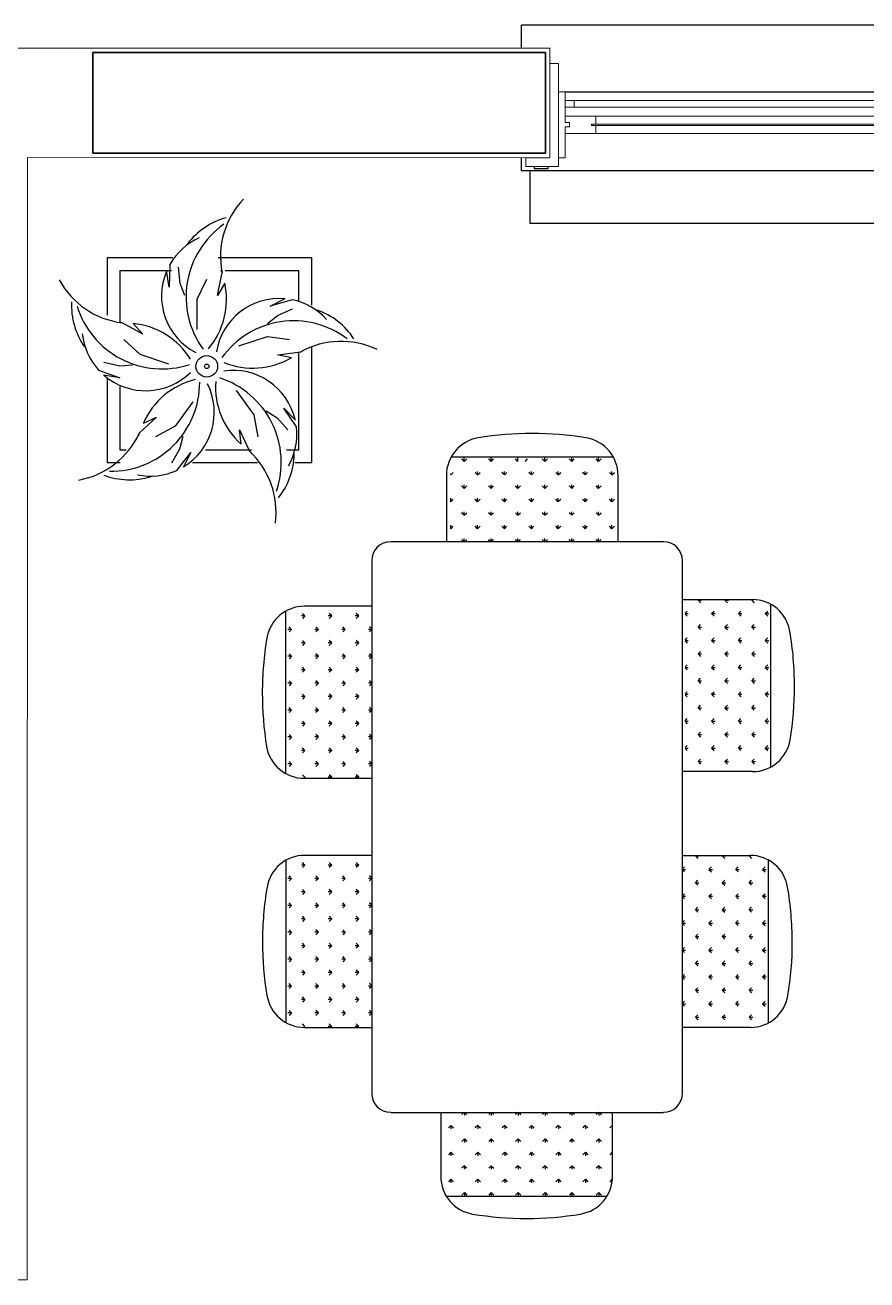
# Model space of a CAD drawing. Header units: millimetres. Extents: x -32319 to 9885, y 990 to 22164.
# Drawn here: x -7694 to -5775, y 18221 to 21081 of the extents above; entities that cross this region are included whole.
import ezdxf

# ---------------------------------------------------------------- set-up
doc = ezdxf.new("R2010")
doc.units = ezdxf.units.MM
doc.layers.add('furniture', color=34, linetype='Continuous')
for name, color, linetype, lineweight in [('plaster', 4, 'Continuous', 13), ('wall', 5, 'Continuous', 35), ('wind', 161, 'Continuous', 5)]:
    doc.layers.add(name, color=color, linetype=linetype, lineweight=lineweight)

msp = doc.modelspace()

# ---------------------------------------------------------------- linework, layer by layer
for p, q in [((-3432.2, 21080.5), (-6562.3, 21080.6)), ((-6562.3, 21028.6), (-6562.3, 21080.6)), ((-6562.4, 20748.4), (-6562.4, 20778.4)), ((-3414.1, 20748.4), (-6562.4, 20748.4))]:
    msp.add_line(p, q)
for points in [[(-6462.4, 20928.4), (-3512.3, 20928.4)], [(-6502.4, 20758.4), (-6502.4, 20753.4), (-6532.4, 20753.4), (-6532.4, 20758.4)]]:
    msp.add_lwpolyline(points)
at = {"layer": 'furniture', "ltscale": 0.3}
for p, q in [((-6542.4, 20628.4), (-6542.4, 20748.4)), ((-3434.1, 20628.4), (-6542.4, 20628.4))]:
    msp.add_line(p, q, dxfattribs=at)
at = {"layer": 'furniture'}
for p, q in [((-7363.9, 20535), (-7365.6, 20483.1)), ((-7365.6, 20483.1), (-7371.6, 20521)), ((-7340.4, 20491.9), (-7344.1, 20529.1)), ((-7301.3, 20455.8), (-7279.7, 20501.5)), ((-7255.2, 20464.2), (-7244.9, 20516.8)), ((-7329.4, 20464.7), (-7340.4, 20491.9)), ((-7238.8, 20492.6), (-7255.2, 20464.2)), ((-7301.5, 20386.8), (-7301.3, 20455.8)), ((-7134.9, 20440.4), (-7100.8, 20457.8)), ((-7085.1, 20454.7), (-7134.9, 20440.4)), ((-7141.3, 20400.3), (-7118.8, 20419.1)), ((-7118.8, 20419.1), (-7084.6, 20434.1)), ((-7425.4, 20376.1), (-7472.3, 20402.2)), ((-7447.3, 20400.5), (-7425.4, 20376.1)), ((-7431.7, 20329.6), (-7468.5, 20364.4)), ((-7206.7, 20349.7), (-7141.1, 20370.8)), ((-7141.1, 20370.8), (-7090.9, 20364.3)), ((-7118.8, 20329.5), (-7065.6, 20336)), ((-7478.1, 20303.6), (-7514.6, 20311.6)), ((-7448.9, 20305.7), (-7478.1, 20303.6)), ((-7366.2, 20308.2), (-7431.7, 20329.6)), ((-7086.8, 20322.7), (-7118.8, 20329.5)), ((-7526.3, 20294.6), (-7477.6, 20277)), ((-7477.6, 20277), (-7515.4, 20282.9)), ((-7212.8, 20248), (-7172.4, 20192.1)), ((-7311.3, 20222.4), (-7352, 20166.7)), ((-7394.3, 20187), (-7433.5, 20150.5)), ((-7424.2, 20173.7), (-7394.3, 20187)), ((-7172.4, 20192.1), (-7163.1, 20142.4)), ((-7144.4, 20201.4), (-7119.5, 20185.9)), ((-7075.3, 20164.8), (-7104.3, 20207.8)), ((-7104.3, 20207.8), (-7077.2, 20180.7)), ((-7352, 20166.7), (-7396.4, 20142.5)), ((-7201.4, 20125.6), (-7204.8, 20158.2)), ((-7204.8, 20158.2), (-7182.1, 20109.6)), ((-7119.5, 20185.9), (-7094.7, 20158)), ((-7334.5, 20143), (-7341.6, 20114.5)), ((-7341.6, 20114.5), (-7360.5, 20082.2)), ((-7347.9, 20065.9), (-7316.1, 20106.8)), ((-7316.1, 20106.8), (-7333.4, 20072.6)), ((-6352.9, 20096.2), (-6722.6, 20096.2)), ((-6692.8, 20086.2), (-6698.6, 20091.9)), ((-6692.8, 20086.2), (-6692.8, 20094.3)), ((-6692.8, 20086.2), (-6687.1, 20091.9)), ((-6631.5, 20086.2), (-6637.3, 20091.9)), ((-6631.5, 20086.2), (-6631.5, 20094.3)), ((-6631.5, 20086.2), (-6625.8, 20091.9)), ((-6570.3, 20086.2), (-6576, 20091.9)), ((-6570.3, 20086.2), (-6570.3, 20094.3)), ((-6554.1, 20086.2), (-6548.3, 20091.9)), ((-6509, 20086.2), (-6514.7, 20091.9)), ((-6509, 20086.2), (-6509, 20094.3)), ((-6509, 20086.2), (-6503.2, 20091.9)), ((-6447.7, 20086.2), (-6453.4, 20091.9)), ((-6447.7, 20086.2), (-6447.7, 20094.3)), ((-6447.7, 20086.2), (-6442, 20091.9)), ((-6386.4, 20086.2), (-6392.2, 20091.9)), ((-6386.4, 20086.2), (-6386.4, 20094.3)), ((-6386.4, 20086.2), (-6380.7, 20091.9)), ((-6733.4, 20054.3), (-6733.4, 19903.4)), ((-6723.5, 20055.6), (-6723.7, 20055.8)), ((-6723.5, 20055.6), (-6717.7, 20061.3)), ((-6723.5, 20055.6), (-6723.5, 20058.3)), ((-6662.2, 20055.6), (-6667.9, 20061.3)), ((-6662.2, 20055.6), (-6662.2, 20063.7)), ((-6662.2, 20055.6), (-6656.4, 20061.3)), ((-6600.9, 20055.6), (-6606.7, 20061.3)), ((-6600.9, 20055.6), (-6600.9, 20063.7)), ((-6600.9, 20055.6), (-6595.2, 20061.3)), ((-6539.6, 20055.6), (-6545.4, 20061.3)), ((-6539.6, 20055.6), (-6539.6, 20063.7)), ((-6539.6, 20055.6), (-6533.9, 20061.3)), ((-6478.3, 20055.6), (-6484.1, 20061.3)), ((-6478.3, 20055.6), (-6478.3, 20063.7)), ((-6478.3, 20055.6), (-6472.6, 20061.3)), ((-6417.1, 20055.6), (-6422.8, 20061.3)), ((-6417.1, 20055.6), (-6417.1, 20063.7)), ((-6417.1, 20055.6), (-6411.3, 20061.3)), ((-6355.8, 20055.6), (-6361.5, 20061.3)), ((-6355.8, 20055.6), (-6355.8, 20063.7)), ((-6355.8, 20055.6), (-6350, 20061.3)), ((-6342.1, 19903.4), (-6342.1, 20054.3)), ((-6692.8, 20024.9), (-6698.6, 20030.7)), ((-6692.8, 20024.9), (-6692.8, 20033)), ((-6692.8, 20024.9), (-6687.1, 20030.7)), ((-6631.5, 20024.9), (-6637.3, 20030.7)), ((-6631.5, 20024.9), (-6631.5, 20033)), ((-6631.5, 20024.9), (-6625.8, 20030.7)), ((-6570.3, 20024.9), (-6576, 20030.7)), ((-6570.3, 20024.9), (-6570.3, 20033)), ((-6570.3, 20024.9), (-6564.5, 20030.7)), ((-6509, 20024.9), (-6514.7, 20030.7)), ((-6509, 20024.9), (-6509, 20033)), ((-6509, 20024.9), (-6503.2, 20030.7)), ((-6447.7, 20024.9), (-6453.4, 20030.7)), ((-6447.7, 20024.9), (-6447.7, 20033)), ((-6447.7, 20024.9), (-6442, 20030.7)), ((-6386.4, 20024.9), (-6392.2, 20030.7)), ((-6386.4, 20024.9), (-6386.4, 20033)), ((-6386.4, 20024.9), (-6380.7, 20030.7)), ((-6723.5, 19994.3), (-6723.9, 19994.7)), ((-6723.5, 19994.3), (-6723.5, 20002.4)), ((-6723.5, 19994.3), (-6717.7, 20000)), ((-6662.2, 19994.3), (-6667.9, 20000)), ((-6662.2, 19994.3), (-6662.2, 20002.4)), ((-6662.2, 19994.3), (-6656.4, 20000)), ((-6600.9, 19994.3), (-6606.7, 20000)), ((-6600.9, 19994.3), (-6600.9, 20002.4)), ((-6600.9, 19994.3), (-6595.2, 20000)), ((-6539.6, 19994.3), (-6545.4, 20000)), ((-6539.6, 19994.3), (-6539.6, 20002.4)), ((-6539.6, 19994.3), (-6533.9, 20000)), ((-6478.3, 19994.3), (-6484.1, 20000)), ((-6478.3, 19994.3), (-6478.3, 20002.4)), ((-6478.3, 19994.3), (-6472.6, 20000)), ((-6417.1, 19994.3), (-6422.8, 20000)), ((-6417.1, 19994.3), (-6417.1, 20002.4)), ((-6417.1, 19994.3), (-6411.3, 20000)), ((-6355.8, 19994.3), (-6361.5, 20000)), ((-6355.8, 19994.3), (-6355.8, 20002.4)), ((-6355.8, 19994.3), (-6350, 20000)), ((-6692.8, 19963.6), (-6698.6, 19969.4)), ((-6692.8, 19963.6), (-6692.8, 19971.8)), ((-6692.8, 19963.6), (-6687.1, 19969.4)), ((-6631.5, 19963.6), (-6637.3, 19969.4)), ((-6631.5, 19963.6), (-6631.5, 19971.8)), ((-6631.5, 19963.6), (-6625.8, 19969.4)), ((-6570.3, 19963.6), (-6576, 19969.4)), ((-6570.3, 19963.6), (-6570.3, 19971.8)), ((-6570.3, 19963.6), (-6564.5, 19969.4)), ((-6509, 19963.6), (-6514.7, 19969.4)), ((-6509, 19963.6), (-6509, 19971.8)), ((-6509, 19963.6), (-6503.2, 19969.4)), ((-6447.7, 19963.6), (-6453.4, 19969.4)), ((-6447.7, 19963.6), (-6447.7, 19971.8)), ((-6447.7, 19963.6), (-6442, 19969.4)), ((-6386.4, 19963.6), (-6392.2, 19969.4)), ((-6386.4, 19963.6), (-6386.4, 19971.8)), ((-6386.4, 19963.6), (-6380.7, 19969.4)), ((-6723.5, 19933), (-6723.9, 19933.4)), ((-6723.5, 19933), (-6723.5, 19941.1)), ((-6723.5, 19933), (-6717.7, 19938.7)), ((-6662.2, 19933), (-6667.9, 19938.7)), ((-6662.2, 19933), (-6662.2, 19941.1)), ((-6662.2, 19933), (-6656.4, 19938.7)), ((-6600.9, 19933), (-6606.7, 19938.7)), ((-6600.9, 19933), (-6600.9, 19941.1)), ((-6600.9, 19933), (-6595.2, 19938.7)), ((-6539.6, 19933), (-6545.4, 19938.7)), ((-6539.6, 19933), (-6539.6, 19941.1)), ((-6539.6, 19933), (-6533.9, 19938.7)), ((-6478.3, 19933), (-6484.1, 19938.7)), ((-6478.3, 19933), (-6478.3, 19941.1)), ((-6478.3, 19933), (-6472.6, 19938.7)), ((-6417.1, 19933), (-6422.8, 19938.7)), ((-6417.1, 19933), (-6417.1, 19941.1)), ((-6417.1, 19933), (-6411.3, 19938.7)), ((-6355.8, 19933), (-6361.5, 19938.7)), ((-6355.8, 19933), (-6355.8, 19941.1)), ((-6355.8, 19933), (-6350, 19938.7)), ((-6238.6, 19903.4), (-6860.4, 19903.4)), ((-6693.9, 19903.4), (-6698.6, 19908.1)), ((-6692.8, 19903.4), (-6692.8, 19910.5)), ((-6691.8, 19903.4), (-6687.1, 19908.1)), ((-6632.6, 19903.4), (-6637.3, 19908.1)), ((-6631.5, 19903.4), (-6631.5, 19910.5)), ((-6630.5, 19903.4), (-6625.8, 19908.1)), ((-6571.3, 19903.4), (-6576, 19908.1)), ((-6570.3, 19903.4), (-6570.3, 19910.5)), ((-6569.2, 19903.4), (-6564.5, 19908.1)), ((-6510, 19903.4), (-6514.7, 19908.1)), ((-6509, 19903.4), (-6509, 19910.5)), ((-6507.9, 19903.4), (-6503.2, 19908.1)), ((-6448.8, 19903.4), (-6453.4, 19908.1)), ((-6447.7, 19903.4), (-6447.7, 19910.5)), ((-6446.7, 19903.4), (-6442, 19908.1)), ((-6387.5, 19903.4), (-6392.2, 19908.1)), ((-6386.4, 19903.4), (-6386.4, 19910.5)), ((-6385.4, 19903.4), (-6380.7, 19908.1)), ((-6903.7, 19860.1), (-6903.7, 18646.4)), ((-6195.3, 18646.4), (-6195.3, 19860.1)), ((-6195.3, 19771.4), (-6035.6, 19771.4)), ((-6159.6, 19770.2), (-6159.1, 19770.6)), ((-6159.6, 19770.2), (-6153.8, 19764.4)), ((-6159.6, 19770.2), (-6151.5, 19770.2)), ((-6098.3, 19770.2), (-6097.8, 19770.6)), ((-6098.3, 19770.2), (-6092.5, 19764.4)), ((-6098.3, 19770.2), (-6090.2, 19770.2)), ((-6037, 19770.2), (-6036.8, 19770.4)), ((-6037, 19770.2), (-6031.3, 19764.4)), ((-6037, 19770.2), (-6034.2, 19770.2)), ((-5993.5, 19390.1), (-5993.5, 19760.5)), ((-7099.3, 19374.9), (-7099.3, 19745.2)), ((-7055.9, 19734.2), (-7064, 19734.2)), ((-7055.9, 19734.2), (-7061.6, 19739.9)), ((-7055.9, 19734.2), (-7061.6, 19728.4)), ((-6903.7, 19756.2), (-7057.1, 19756.2)), ((-6994.6, 19734.2), (-7002.7, 19734.2)), ((-6994.6, 19734.2), (-7000.3, 19739.9)), ((-6994.6, 19734.2), (-7000.3, 19728.4)), ((-6933.3, 19734.2), (-6941.4, 19734.2)), ((-6933.3, 19734.2), (-6939, 19739.9)), ((-6933.3, 19734.2), (-6939, 19728.4)), ((-6189.2, 19740.6), (-6184.5, 19745.3)), ((-6189.2, 19739.5), (-6182.1, 19739.5)), ((-6189.2, 19738.5), (-6184.5, 19733.8)), ((-6128.9, 19739.5), (-6123.2, 19745.3)), ((-6128.9, 19739.5), (-6123.2, 19733.8)), ((-6128.9, 19739.5), (-6120.8, 19739.5)), ((-6067.7, 19739.5), (-6061.9, 19745.3)), ((-6067.7, 19739.5), (-6061.9, 19733.8)), ((-6067.7, 19739.5), (-6059.5, 19739.5)), ((-6006.4, 19739.5), (-6000.6, 19745.3)), ((-6006.4, 19739.5), (-6000.6, 19733.8)), ((-6006.4, 19739.5), (-5998.2, 19739.5)), ((-7086.5, 19703.5), (-7094.6, 19703.5)), ((-7086.5, 19703.5), (-7092.2, 19709.3)), ((-7086.5, 19703.5), (-7092.2, 19697.8)), ((-7025.2, 19703.5), (-7033.3, 19703.5)), ((-7025.2, 19703.5), (-7031, 19709.3)), ((-7025.2, 19703.5), (-7031, 19697.8)), ((-6963.9, 19703.5), (-6972.1, 19703.5)), ((-6963.9, 19703.5), (-6969.7, 19709.3)), ((-6963.9, 19703.5), (-6969.7, 19697.8)), ((-6903.7, 19703.5), (-6910.8, 19703.5)), ((-6903.7, 19704.6), (-6908.4, 19709.3)), ((-6903.7, 19702.5), (-6908.4, 19697.8)), ((-6159.6, 19708.9), (-6153.8, 19714.6)), ((-6159.6, 19708.9), (-6153.8, 19703.2)), ((-6159.6, 19708.9), (-6151.5, 19708.9)), ((-6098.3, 19708.9), (-6092.5, 19714.6)), ((-6098.3, 19708.9), (-6092.5, 19703.2)), ((-6098.3, 19708.9), (-6090.2, 19708.9)), ((-6037, 19708.9), (-6031.3, 19714.6)), ((-6037, 19708.9), (-6031.3, 19703.2)), ((-6037, 19708.9), (-6028.9, 19708.9)), ((-7055.9, 19672.9), (-7064, 19672.9)), ((-7055.9, 19672.9), (-7061.6, 19678.6)), ((-7055.9, 19672.9), (-7061.6, 19667.1)), ((-6994.6, 19672.9), (-7002.7, 19672.9)), ((-6994.6, 19672.9), (-7000.3, 19678.6)), ((-6994.6, 19672.9), (-7000.3, 19667.1)), ((-6933.3, 19672.9), (-6941.4, 19672.9)), ((-6933.3, 19672.9), (-6939, 19678.6)), ((-6933.3, 19672.9), (-6939, 19667.1)), ((-6189.2, 19679.3), (-6184.5, 19684)), ((-6189.2, 19678.3), (-6182.1, 19678.3)), ((-6189.2, 19677.2), (-6184.5, 19672.5)), ((-6128.9, 19678.3), (-6123.2, 19684)), ((-6128.9, 19678.3), (-6123.2, 19672.5)), ((-6128.9, 19678.3), (-6120.8, 19678.3)), ((-6067.7, 19678.3), (-6061.9, 19684)), ((-6067.7, 19678.3), (-6061.9, 19672.5)), ((-6067.7, 19678.3), (-6059.5, 19678.3)), ((-6006.4, 19678.3), (-6000.6, 19684)), ((-6006.4, 19678.3), (-6000.6, 19672.5)), ((-6006.4, 19678.3), (-5998.2, 19678.3)), ((-7086.5, 19642.2), (-7092.2, 19648)), ((-7025.2, 19642.2), (-7031, 19648)), ((-6963.9, 19642.2), (-6969.7, 19648)), ((-6903.7, 19643.3), (-6908.4, 19648)), ((-6159.6, 19647.6), (-6153.8, 19653.4)), ((-6159.6, 19647.6), (-6153.8, 19641.9)), ((-6159.6, 19647.6), (-6151.5, 19647.6)), ((-6098.3, 19647.6), (-6092.5, 19653.4)), ((-6098.3, 19647.6), (-6092.5, 19641.9)), ((-6098.3, 19647.6), (-6090.2, 19647.6)), ((-6037, 19647.6), (-6031.3, 19653.4)), ((-6037, 19647.6), (-6031.3, 19641.9)), ((-6037, 19647.6), (-6028.9, 19647.6)), ((-7086.5, 19642.2), (-7094.6, 19642.2)), ((-7086.5, 19642.2), (-7092.2, 19636.5)), ((-7055.9, 19611.6), (-7061.6, 19617.3)), ((-7025.2, 19642.2), (-7033.3, 19642.2)), ((-7025.2, 19642.2), (-7031, 19636.5)), ((-6994.6, 19611.6), (-7000.3, 19617.3)), ((-6963.9, 19642.2), (-6972.1, 19642.2)), ((-6963.9, 19642.2), (-6969.7, 19636.5)), ((-6933.3, 19611.6), (-6939, 19617.3)), ((-6903.7, 19642.2), (-6910.8, 19642.2)), ((-6903.7, 19641.2), (-6908.4, 19636.5)), ((-6189.2, 19618), (-6184.5, 19622.7)), ((-6189.2, 19617), (-6182.1, 19617)), ((-6189.2, 19615.9), (-6184.5, 19611.2)), ((-6128.9, 19617), (-6123.2, 19622.7)), ((-6128.9, 19617), (-6123.2, 19611.2)), ((-6128.9, 19617), (-6120.8, 19617)), ((-6067.7, 19617), (-6061.9, 19622.7)), ((-6067.7, 19617), (-6061.9, 19611.2)), ((-6067.7, 19617), (-6059.5, 19617)), ((-6006.4, 19617), (-6000.6, 19622.7)), ((-6006.4, 19617), (-6000.6, 19611.2)), ((-6006.4, 19617), (-5998.2, 19617)), ((-7086.5, 19580.9), (-7092.2, 19586.7)), ((-7055.9, 19611.6), (-7064, 19611.6)), ((-7055.9, 19611.6), (-7061.6, 19605.8)), ((-7025.2, 19580.9), (-7031, 19586.7)), ((-6994.6, 19611.6), (-7002.7, 19611.6)), ((-6994.6, 19611.6), (-7000.3, 19605.8)), ((-6963.9, 19580.9), (-6969.7, 19586.7)), ((-6933.3, 19611.6), (-6941.4, 19611.6)), ((-6933.3, 19611.6), (-6939, 19605.8)), ((-6903.7, 19582), (-6908.4, 19586.7)), ((-6159.6, 19586.3), (-6153.8, 19592.1)), ((-6159.6, 19586.3), (-6153.8, 19580.6)), ((-6159.6, 19586.3), (-6151.5, 19586.3)), ((-6098.3, 19586.3), (-6092.5, 19592.1)), ((-6098.3, 19586.3), (-6092.5, 19580.6)), ((-6098.3, 19586.3), (-6090.2, 19586.3)), ((-6037, 19586.3), (-6031.3, 19592.1)), ((-6037, 19586.3), (-6031.3, 19580.6)), ((-6037, 19586.3), (-6028.9, 19586.3)), ((-7086.5, 19580.9), (-7094.6, 19580.9)), ((-7086.5, 19580.9), (-7092.2, 19575.2)), ((-7025.2, 19580.9), (-7033.3, 19580.9)), ((-7025.2, 19580.9), (-7031, 19575.2)), ((-6963.9, 19580.9), (-6972.1, 19580.9)), ((-6963.9, 19580.9), (-6969.7, 19575.2)), ((-6903.7, 19580.9), (-6910.8, 19580.9)), ((-6903.7, 19579.9), (-6908.4, 19575.2)), ((-6189.2, 19556.7), (-6184.5, 19561.4)), ((-6128.9, 19555.7), (-6123.2, 19561.4)), ((-6067.7, 19555.7), (-6061.9, 19561.4)), ((-6006.4, 19555.7), (-6000.6, 19561.4)), ((-7055.9, 19550.3), (-7064, 19550.3)), ((-7055.9, 19550.3), (-7061.6, 19556)), ((-7055.9, 19550.3), (-7061.6, 19544.6)), ((-6994.6, 19550.3), (-7002.7, 19550.3)), ((-6994.6, 19550.3), (-7000.3, 19556)), ((-6994.6, 19550.3), (-7000.3, 19544.6)), ((-6933.3, 19550.3), (-6941.4, 19550.3)), ((-6933.3, 19550.3), (-6939, 19556)), ((-6933.3, 19550.3), (-6939, 19544.6)), ((-6189.2, 19555.7), (-6182.1, 19555.7)), ((-6189.2, 19554.6), (-6184.5, 19549.9)), ((-6159.6, 19525), (-6153.8, 19530.8)), ((-6128.9, 19555.7), (-6123.2, 19549.9)), ((-6128.9, 19555.7), (-6120.8, 19555.7)), ((-6098.3, 19525), (-6092.5, 19530.8)), ((-6067.7, 19555.7), (-6061.9, 19549.9)), ((-6067.7, 19555.7), (-6059.5, 19555.7)), ((-6037, 19525), (-6031.3, 19530.8)), ((-6006.4, 19555.7), (-6000.6, 19549.9)), ((-6006.4, 19555.7), (-5998.2, 19555.7)), ((-7086.5, 19519.7), (-7094.6, 19519.7)), ((-7086.5, 19519.7), (-7092.2, 19525.4)), ((-7086.5, 19519.7), (-7092.2, 19513.9)), ((-7025.2, 19519.7), (-7033.3, 19519.7)), ((-7025.2, 19519.7), (-7031, 19525.4)), ((-7025.2, 19519.7), (-7031, 19513.9)), ((-6963.9, 19519.7), (-6972.1, 19519.7)), ((-6963.9, 19519.7), (-6969.7, 19525.4)), ((-6963.9, 19519.7), (-6969.7, 19513.9)), ((-6903.7, 19519.7), (-6910.8, 19519.7)), ((-6903.7, 19520.7), (-6908.4, 19525.4)), ((-6903.7, 19518.6), (-6908.4, 19513.9)), ((-6159.6, 19525), (-6153.8, 19519.3)), ((-6159.6, 19525), (-6151.5, 19525)), ((-6098.3, 19525), (-6092.5, 19519.3)), ((-6098.3, 19525), (-6090.2, 19525)), ((-6037, 19525), (-6031.3, 19519.3)), ((-6037, 19525), (-6028.9, 19525)), ((-7055.9, 19489), (-7064, 19489)), ((-7055.9, 19489), (-7061.6, 19494.8)), ((-7055.9, 19489), (-7061.6, 19483.3)), ((-6994.6, 19489), (-7002.7, 19489)), ((-6994.6, 19489), (-7000.3, 19494.8)), ((-6994.6, 19489), (-7000.3, 19483.3)), ((-6933.3, 19489), (-6941.4, 19489)), ((-6933.3, 19489), (-6939, 19494.8)), ((-6933.3, 19489), (-6939, 19483.3)), ((-6189.2, 19495.5), (-6184.5, 19500.2)), ((-6189.2, 19494.4), (-6182.1, 19494.4)), ((-6189.2, 19493.4), (-6184.5, 19488.7)), ((-6128.9, 19494.4), (-6123.2, 19500.2)), ((-6128.9, 19494.4), (-6123.2, 19488.7)), ((-6128.9, 19494.4), (-6120.8, 19494.4)), ((-6067.7, 19494.4), (-6061.9, 19500.2)), ((-6067.7, 19494.4), (-6061.9, 19488.7)), ((-6067.7, 19494.4), (-6059.5, 19494.4)), ((-6006.4, 19494.4), (-6000.6, 19500.2)), ((-6006.4, 19494.4), (-6000.6, 19488.7)), ((-6006.4, 19494.4), (-5998.2, 19494.4)), ((-7086.5, 19458.4), (-7094.6, 19458.4)), ((-7086.5, 19458.4), (-7092.2, 19464.1)), ((-7086.5, 19458.4), (-7092.2, 19452.6)), ((-7025.2, 19458.4), (-7033.3, 19458.4)), ((-7025.2, 19458.4), (-7031, 19464.1)), ((-7025.2, 19458.4), (-7031, 19452.6)), ((-6963.9, 19458.4), (-6972.1, 19458.4)), ((-6963.9, 19458.4), (-6969.7, 19464.1)), ((-6963.9, 19458.4), (-6969.7, 19452.6)), ((-6903.7, 19458.4), (-6910.8, 19458.4)), ((-6903.7, 19459.4), (-6908.4, 19464.1)), ((-6903.7, 19457.3), (-6908.4, 19452.6)), ((-6159.6, 19463.8), (-6153.8, 19469.5)), ((-6159.6, 19463.8), (-6153.8, 19458)), ((-6159.6, 19463.8), (-6151.5, 19463.8)), ((-6098.3, 19463.8), (-6092.5, 19469.5)), ((-6098.3, 19463.8), (-6092.5, 19458)), ((-6098.3, 19463.8), (-6090.2, 19463.8)), ((-6037, 19463.8), (-6031.3, 19469.5)), ((-6037, 19463.8), (-6031.3, 19458)), ((-6037, 19463.8), (-6028.9, 19463.8)), ((-7055.9, 19427.7), (-7064, 19427.7)), ((-7055.9, 19427.7), (-7061.6, 19433.5)), ((-7055.9, 19427.7), (-7061.6, 19422)), ((-6994.6, 19427.7), (-7002.7, 19427.7)), ((-6994.6, 19427.7), (-7000.3, 19433.5)), ((-6994.6, 19427.7), (-7000.3, 19422)), ((-6933.3, 19427.7), (-6941.4, 19427.7)), ((-6933.3, 19427.7), (-6939, 19433.5)), ((-6933.3, 19427.7), (-6939, 19422)), ((-6189.2, 19434.2), (-6184.5, 19438.9)), ((-6189.2, 19433.1), (-6182.1, 19433.1)), ((-6189.2, 19432.1), (-6184.5, 19427.4)), ((-6128.9, 19433.1), (-6123.2, 19438.9)), ((-6128.9, 19433.1), (-6123.2, 19427.4)), ((-6128.9, 19433.1), (-6120.8, 19433.1)), ((-6067.7, 19433.1), (-6061.9, 19438.9)), ((-6067.7, 19433.1), (-6061.9, 19427.4)), ((-6067.7, 19433.1), (-6059.5, 19433.1)), ((-6006.4, 19433.1), (-6000.6, 19438.9)), ((-6006.4, 19433.1), (-6000.6, 19427.4)), ((-6006.4, 19433.1), (-5998.2, 19433.1)), ((-7086.5, 19397.1), (-7094.6, 19397.1)), ((-7086.5, 19397.1), (-7092.2, 19402.8)), ((-7086.5, 19397.1), (-7092.2, 19391.4)), ((-7025.2, 19397.1), (-7033.3, 19397.1)), ((-7025.2, 19397.1), (-7031, 19402.8)), ((-7025.2, 19397.1), (-7031, 19391.4)), ((-6963.9, 19397.1), (-6972.1, 19397.1)), ((-6963.9, 19397.1), (-6969.7, 19402.8)), ((-6963.9, 19397.1), (-6969.7, 19391.4)), ((-6903.7, 19397.1), (-6910.8, 19397.1)), ((-6903.7, 19398.1), (-6908.4, 19402.8)), ((-6903.7, 19396), (-6908.4, 19391.4)), ((-6159.6, 19402.5), (-6153.8, 19408.2)), ((-6159.6, 19402.5), (-6153.8, 19396.7)), ((-6159.6, 19402.5), (-6151.5, 19402.5)), ((-6098.3, 19402.5), (-6092.5, 19408.2)), ((-6098.3, 19402.5), (-6092.5, 19396.7)), ((-6098.3, 19402.5), (-6090.2, 19402.5)), ((-6037, 19402.5), (-6031.3, 19408.2)), ((-6037, 19402.5), (-6031.3, 19396.7)), ((-6037, 19402.5), (-6028.9, 19402.5)), ((-7055.9, 19366.5), (-7061.6, 19372.2)), ((-7055.9, 19366.5), (-7058.6, 19366.5)), ((-7057.7, 19364.2), (-6903.7, 19364.2)), ((-7055.9, 19366.5), (-7056.1, 19366.2)), ((-6994.6, 19366.5), (-7002.7, 19366.5)), ((-6994.6, 19366.5), (-7000.3, 19372.2)), ((-6994.6, 19366.5), (-6995, 19366)), ((-6933.3, 19366.5), (-6941.4, 19366.5)), ((-6933.3, 19366.5), (-6939, 19372.2)), ((-6933.3, 19366.5), (-6933.7, 19366)), ((-6035.1, 19379.4), (-6195.3, 19379.4)), ((-6903.7, 19188.7), (-7056.8, 19188.7)), ((-6195.3, 19188.7), (-6040.8, 19188.7)), ((-6165.7, 19187.5), (-6165.3, 19187.9)), ((-6165.7, 19187.5), (-6157.6, 19187.5)), ((-6165.7, 19187.5), (-6160, 19181.7)), ((-6104.4, 19187.5), (-6104, 19187.9)), ((-6104.4, 19187.5), (-6096.3, 19187.5)), ((-6104.4, 19187.5), (-6098.7, 19181.7)), ((-6043.1, 19187.5), (-6042.9, 19187.7)), ((-6043.1, 19187.5), (-6040.4, 19187.5)), ((-6043.1, 19187.5), (-6037.4, 19181.7)), ((-7098.9, 18807.4), (-7098.9, 19177.7)), ((-7055.9, 19166.6), (-7064, 19166.6)), ((-7055.9, 19166.6), (-7061.6, 19172.4)), ((-7055.9, 19166.6), (-7061.6, 19160.9)), ((-6994.6, 19166.6), (-7002.7, 19166.6)), ((-6994.6, 19166.6), (-7000.3, 19172.4)), ((-6994.6, 19166.6), (-7000.3, 19160.9)), ((-6933.3, 19166.6), (-6941.4, 19166.6)), ((-6933.3, 19166.6), (-6939, 19172.4)), ((-6933.3, 19166.6), (-6939, 19160.9)), ((-6195.3, 19157.9), (-6190.6, 19162.6)), ((-6135.1, 19156.8), (-6129.3, 19162.6)), ((-6073.8, 19156.8), (-6068, 19162.6)), ((-6012.5, 19156.8), (-6006.8, 19162.6)), ((-5998.7, 18807.4), (-5998.7, 19177.7)), ((-7086.5, 19136), (-7094.6, 19136)), ((-7086.5, 19136), (-7092.2, 19141.7)), ((-7086.5, 19136), (-7092.2, 19130.3)), ((-7025.2, 19136), (-7033.3, 19136)), ((-7025.2, 19136), (-7031, 19141.7)), ((-7025.2, 19136), (-7031, 19130.3)), ((-6963.9, 19136), (-6972.1, 19136)), ((-6963.9, 19136), (-6969.7, 19141.7)), ((-6963.9, 19136), (-6969.7, 19130.3)), ((-6903.7, 19136), (-6910.8, 19136)), ((-6903.7, 19137.1), (-6908.4, 19141.7)), ((-6903.7, 19135), (-6908.4, 19130.3)), ((-6195.3, 19156.8), (-6188.2, 19156.8)), ((-6195.3, 19155.8), (-6190.6, 19151.1)), ((-6165.7, 19126.2), (-6160, 19131.9)), ((-6135.1, 19156.8), (-6126.9, 19156.8)), ((-6135.1, 19156.8), (-6129.3, 19151.1)), ((-6104.4, 19126.2), (-6098.7, 19131.9)), ((-6073.8, 19156.8), (-6065.7, 19156.8)), ((-6073.8, 19156.8), (-6068, 19151.1)), ((-6043.1, 19126.2), (-6037.4, 19131.9)), ((-6012.5, 19156.8), (-6004.4, 19156.8)), ((-6012.5, 19156.8), (-6006.8, 19151.1)), ((-7055.9, 19105.4), (-7064, 19105.4)), ((-7055.9, 19105.4), (-7061.6, 19111.1)), ((-7055.9, 19105.4), (-7061.6, 19099.6)), ((-6994.6, 19105.4), (-7002.7, 19105.4)), ((-6994.6, 19105.4), (-7000.3, 19111.1)), ((-6994.6, 19105.4), (-7000.3, 19099.6)), ((-6933.3, 19105.4), (-6941.4, 19105.4)), ((-6933.3, 19105.4), (-6939, 19111.1)), ((-6933.3, 19105.4), (-6939, 19099.6)), ((-6195.3, 19096.6), (-6190.6, 19101.3)), ((-6165.7, 19126.2), (-6157.6, 19126.2)), ((-6165.7, 19126.2), (-6160, 19120.4)), ((-6135.1, 19095.5), (-6129.3, 19101.3)), ((-6104.4, 19126.2), (-6096.3, 19126.2)), ((-6104.4, 19126.2), (-6098.7, 19120.4)), ((-6073.8, 19095.5), (-6068, 19101.3)), ((-6043.1, 19126.2), (-6035, 19126.2)), ((-6043.1, 19126.2), (-6037.4, 19120.4)), ((-6012.5, 19095.5), (-6006.8, 19101.3)), ((-7086.5, 19074.7), (-7094.6, 19074.7)), ((-7086.5, 19074.7), (-7092.2, 19080.5)), ((-7086.5, 19074.7), (-7092.2, 19069)), ((-7025.2, 19074.7), (-7033.3, 19074.7)), ((-7025.2, 19074.7), (-7031, 19080.5)), ((-7025.2, 19074.7), (-7031, 19069)), ((-6963.9, 19074.7), (-6972.1, 19074.7)), ((-6963.9, 19074.7), (-6969.7, 19080.5)), ((-6963.9, 19074.7), (-6969.7, 19069)), ((-6903.7, 19074.7), (-6910.8, 19074.7)), ((-6903.7, 19075.8), (-6908.4, 19080.5)), ((-6903.7, 19073.7), (-6908.4, 19069)), ((-6195.3, 19095.5), (-6188.2, 19095.5)), ((-6195.3, 19094.5), (-6190.6, 19089.8)), ((-6135.1, 19095.5), (-6126.9, 19095.5)), ((-6135.1, 19095.5), (-6129.3, 19089.8)), ((-6073.8, 19095.5), (-6065.7, 19095.5)), ((-6073.8, 19095.5), (-6068, 19089.8)), ((-6012.5, 19095.5), (-6004.4, 19095.5)), ((-6012.5, 19095.5), (-6006.8, 19089.8)), ((-7055.9, 19044.1), (-7064, 19044.1)), ((-7055.9, 19044.1), (-7061.6, 19049.8)), ((-7055.9, 19044.1), (-7061.6, 19038.3)), ((-6994.6, 19044.1), (-7002.7, 19044.1)), ((-6994.6, 19044.1), (-7000.3, 19049.8)), ((-6994.6, 19044.1), (-7000.3, 19038.3)), ((-6933.3, 19044.1), (-6941.4, 19044.1)), ((-6933.3, 19044.1), (-6939, 19049.8)), ((-6933.3, 19044.1), (-6939, 19038.3)), ((-6165.7, 19064.9), (-6160, 19070.6)), ((-6165.7, 19064.9), (-6157.6, 19064.9)), ((-6165.7, 19064.9), (-6160, 19059.2)), ((-6104.4, 19064.9), (-6098.7, 19070.6)), ((-6104.4, 19064.9), (-6096.3, 19064.9)), ((-6104.4, 19064.9), (-6098.7, 19059.2)), ((-6043.1, 19064.9), (-6037.4, 19070.6)), ((-6043.1, 19064.9), (-6035, 19064.9)), ((-6043.1, 19064.9), (-6037.4, 19059.2)), ((-7086.5, 19013.4), (-7092.2, 19019.2)), ((-7025.2, 19013.4), (-7031, 19019.2)), ((-6963.9, 19013.4), (-6969.7, 19019.2)), ((-6903.7, 19014.5), (-6908.4, 19019.2)), ((-6195.3, 19035.3), (-6190.6, 19040)), ((-6195.3, 19034.3), (-6188.2, 19034.3)), ((-6195.3, 19033.2), (-6190.6, 19028.5)), ((-6135.1, 19034.3), (-6129.3, 19040)), ((-6135.1, 19034.3), (-6126.9, 19034.3)), ((-6135.1, 19034.3), (-6129.3, 19028.5)), ((-6073.8, 19034.3), (-6068, 19040)), ((-6073.8, 19034.3), (-6065.7, 19034.3)), ((-6073.8, 19034.3), (-6068, 19028.5)), ((-6012.5, 19034.3), (-6006.8, 19040)), ((-6012.5, 19034.3), (-6004.4, 19034.3)), ((-6012.5, 19034.3), (-6006.8, 19028.5)), ((-7086.5, 19013.4), (-7094.6, 19013.4)), ((-7086.5, 19013.4), (-7092.2, 19007.7)), ((-7055.9, 18982.8), (-7061.6, 18988.5)), ((-7025.2, 19013.4), (-7033.3, 19013.4)), ((-7025.2, 19013.4), (-7031, 19007.7)), ((-6994.6, 18982.8), (-7000.3, 18988.5)), ((-6963.9, 19013.4), (-6972.1, 19013.4)), ((-6963.9, 19013.4), (-6969.7, 19007.7)), ((-6933.3, 18982.8), (-6939, 18988.5)), ((-6903.7, 19013.4), (-6910.8, 19013.4)), ((-6903.7, 19012.4), (-6908.4, 19007.7)), ((-6165.7, 19003.6), (-6160, 19009.4)), ((-6165.7, 19003.6), (-6157.6, 19003.6)), ((-6165.7, 19003.6), (-6160, 18997.9)), ((-6104.4, 19003.6), (-6098.7, 19009.4)), ((-6104.4, 19003.6), (-6096.3, 19003.6)), ((-6104.4, 19003.6), (-6098.7, 18997.9)), ((-6043.1, 19003.6), (-6037.4, 19009.4)), ((-6043.1, 19003.6), (-6035, 19003.6)), ((-6043.1, 19003.6), (-6037.4, 18997.9)), ((-7086.5, 18952.2), (-7092.2, 18957.9)), ((-7055.9, 18982.8), (-7064, 18982.8)), ((-7055.9, 18982.8), (-7061.6, 18977.1)), ((-7025.2, 18952.2), (-7031, 18957.9)), ((-6994.6, 18982.8), (-7002.7, 18982.8)), ((-6994.6, 18982.8), (-7000.3, 18977.1)), ((-6963.9, 18952.2), (-6969.7, 18957.9)), ((-6933.3, 18982.8), (-6941.4, 18982.8)), ((-6933.3, 18982.8), (-6939, 18977.1)), ((-6903.7, 18953.2), (-6908.4, 18957.9)), ((-6195.3, 18974), (-6190.6, 18978.7)), ((-6195.3, 18973), (-6188.2, 18973)), ((-6195.3, 18971.9), (-6190.6, 18967.2)), ((-6135.1, 18973), (-6129.3, 18978.7)), ((-6135.1, 18973), (-6126.9, 18973)), ((-6135.1, 18973), (-6129.3, 18967.2)), ((-6073.8, 18973), (-6068, 18978.7)), ((-6073.8, 18973), (-6065.7, 18973)), ((-6073.8, 18973), (-6068, 18967.2)), ((-6012.5, 18973), (-6006.8, 18978.7)), ((-6012.5, 18973), (-6004.4, 18973)), ((-6012.5, 18973), (-6006.8, 18967.2)), ((-7086.5, 18952.2), (-7094.6, 18952.2)), ((-7086.5, 18952.2), (-7092.2, 18946.4)), ((-7025.2, 18952.2), (-7033.3, 18952.2)), ((-7025.2, 18952.2), (-7031, 18946.4)), ((-6963.9, 18952.2), (-6972.1, 18952.2)), ((-6963.9, 18952.2), (-6969.7, 18946.4)), ((-6903.7, 18952.2), (-6910.8, 18952.2)), ((-6903.7, 18951.1), (-6908.4, 18946.4)), ((-6165.7, 18942.3), (-6160, 18948.1)), ((-6165.7, 18942.3), (-6157.6, 18942.3)), ((-6165.7, 18942.3), (-6160, 18936.6)), ((-6104.4, 18942.3), (-6098.7, 18948.1)), ((-6104.4, 18942.3), (-6096.3, 18942.3)), ((-6104.4, 18942.3), (-6098.7, 18936.6)), ((-6043.1, 18942.3), (-6037.4, 18948.1)), ((-6043.1, 18942.3), (-6035, 18942.3)), ((-6043.1, 18942.3), (-6037.4, 18936.6)), ((-7055.9, 18921.5), (-7064, 18921.5)), ((-7055.9, 18921.5), (-7061.6, 18927.3)), ((-7055.9, 18921.5), (-7061.6, 18915.8)), ((-6994.6, 18921.5), (-7002.7, 18921.5)), ((-6994.6, 18921.5), (-7000.3, 18927.3)), ((-6994.6, 18921.5), (-7000.3, 18915.8)), ((-6933.3, 18921.5), (-6941.4, 18921.5)), ((-6933.3, 18921.5), (-6939, 18927.3)), ((-6933.3, 18921.5), (-6939, 18915.8)), ((-6195.3, 18912.7), (-6190.6, 18917.4)), ((-6195.3, 18911.7), (-6188.2, 18911.7)), ((-6195.3, 18910.6), (-6190.6, 18906)), ((-6135.1, 18911.7), (-6129.3, 18917.4)), ((-6135.1, 18911.7), (-6126.9, 18911.7)), ((-6135.1, 18911.7), (-6129.3, 18906)), ((-6073.8, 18911.7), (-6068, 18917.4)), ((-6073.8, 18911.7), (-6065.7, 18911.7)), ((-6073.8, 18911.7), (-6068, 18906)), ((-6012.5, 18911.7), (-6006.8, 18917.4)), ((-6012.5, 18911.7), (-6004.4, 18911.7)), ((-6012.5, 18911.7), (-6006.8, 18906)), ((-7086.5, 18890.9), (-7094.6, 18890.9)), ((-7086.5, 18890.9), (-7092.2, 18896.6)), ((-7086.5, 18890.9), (-7092.2, 18885.1)), ((-7025.2, 18890.9), (-7033.3, 18890.9)), ((-7025.2, 18890.9), (-7031, 18896.6)), ((-7025.2, 18890.9), (-7031, 18885.1)), ((-6963.9, 18890.9), (-6972.1, 18890.9)), ((-6963.9, 18890.9), (-6969.7, 18896.6)), ((-6963.9, 18890.9), (-6969.7, 18885.1)), ((-6903.7, 18890.9), (-6910.8, 18890.9)), ((-6903.7, 18891.9), (-6908.4, 18896.6)), ((-6903.7, 18889.8), (-6908.4, 18885.1)), ((-6165.7, 18881.1), (-6160, 18886.8)), ((-6165.7, 18881.1), (-6157.6, 18881.1)), ((-6165.7, 18881.1), (-6160, 18875.3)), ((-6104.4, 18881.1), (-6098.7, 18886.8)), ((-6104.4, 18881.1), (-6096.3, 18881.1)), ((-6104.4, 18881.1), (-6098.7, 18875.3)), ((-6043.1, 18881.1), (-6037.4, 18886.8)), ((-6043.1, 18881.1), (-6035, 18881.1)), ((-6043.1, 18881.1), (-6037.4, 18875.3)), ((-7055.9, 18860.2), (-7064, 18860.2)), ((-7055.9, 18860.2), (-7061.6, 18866)), ((-7055.9, 18860.2), (-7061.6, 18854.5)), ((-6994.6, 18860.2), (-7002.7, 18860.2)), ((-6994.6, 18860.2), (-7000.3, 18866)), ((-6994.6, 18860.2), (-7000.3, 18854.5)), ((-6933.3, 18860.2), (-6941.4, 18860.2)), ((-6933.3, 18860.2), (-6939, 18866)), ((-6933.3, 18860.2), (-6939, 18854.5)), ((-6195.3, 18851.5), (-6190.6, 18856.2)), ((-6195.3, 18850.4), (-6188.2, 18850.4)), ((-6195.3, 18849.4), (-6190.6, 18844.7)), ((-6135.1, 18850.4), (-6129.3, 18856.2)), ((-6135.1, 18850.4), (-6126.9, 18850.4)), ((-6135.1, 18850.4), (-6129.3, 18844.7)), ((-6073.8, 18850.4), (-6068, 18856.2)), ((-6073.8, 18850.4), (-6065.7, 18850.4)), ((-6073.8, 18850.4), (-6068, 18844.7)), ((-6012.5, 18850.4), (-6006.8, 18856.2)), ((-6012.5, 18850.4), (-6004.4, 18850.4)), ((-6012.5, 18850.4), (-6006.8, 18844.7)), ((-7086.5, 18829.6), (-7094.6, 18829.6)), ((-7086.5, 18829.6), (-7092.2, 18835.3)), ((-7086.5, 18829.6), (-7092.2, 18823.8)), ((-7025.2, 18829.6), (-7033.3, 18829.6)), ((-7025.2, 18829.6), (-7031, 18835.3)), ((-7025.2, 18829.6), (-7031, 18823.8)), ((-6963.9, 18829.6), (-6972.1, 18829.6)), ((-6963.9, 18829.6), (-6969.7, 18835.3)), ((-6963.9, 18829.6), (-6969.7, 18823.8)), ((-6903.7, 18829.6), (-6910.8, 18829.6)), ((-6903.7, 18830.6), (-6908.4, 18835.3)), ((-6903.7, 18828.5), (-6908.4, 18823.8)), ((-6165.7, 18819.8), (-6160, 18825.5)), ((-6165.7, 18819.8), (-6157.6, 18819.8)), ((-6165.7, 18819.8), (-6160, 18814)), ((-6104.4, 18819.8), (-6098.7, 18825.5)), ((-6104.4, 18819.8), (-6096.3, 18819.8)), ((-6104.4, 18819.8), (-6098.7, 18814)), ((-6043.1, 18819.8), (-6037.4, 18825.5)), ((-6043.1, 18819.8), (-6035, 18819.8)), ((-6043.1, 18819.8), (-6037.4, 18814)), ((-7055.9, 18798.9), (-7061.6, 18804.7)), ((-7055.9, 18798.9), (-7058.6, 18798.9)), ((-7057.3, 18796.7), (-6903.7, 18796.7)), ((-7055.9, 18798.9), (-7056.1, 18798.7)), ((-6994.6, 18798.9), (-7002.7, 18798.9)), ((-6994.6, 18798.9), (-7000.3, 18804.7)), ((-6994.6, 18798.9), (-6995, 18798.5)), ((-6933.3, 18798.9), (-6941.4, 18798.9)), ((-6933.3, 18798.9), (-6939, 18804.7)), ((-6933.3, 18798.9), (-6933.7, 18798.5)), ((-6040.2, 18796.7), (-6195.3, 18796.7)), ((-6860.4, 18603), (-6238.6, 18603)), ((-6746.1, 18603.7), (-6746.1, 18456.9)), ((-6693.3, 18603), (-6698, 18598.3)), ((-6692.3, 18603), (-6692.3, 18595.9)), ((-6691.2, 18603), (-6686.5, 18598.3)), ((-6632.1, 18603), (-6636.8, 18598.3)), ((-6631, 18603), (-6631, 18595.9)), ((-6630, 18603), (-6625.3, 18598.3)), ((-6570.8, 18603), (-6575.5, 18598.3)), ((-6569.7, 18603), (-6569.7, 18595.9)), ((-6568.7, 18603), (-6564, 18598.3)), ((-6509.5, 18603), (-6514.2, 18598.3)), ((-6508.4, 18603), (-6508.4, 18595.9)), ((-6507.4, 18603), (-6502.7, 18598.3)), ((-6448.2, 18603), (-6452.9, 18598.3)), ((-6447.2, 18603), (-6447.2, 18595.9)), ((-6446.1, 18603), (-6441.4, 18598.3)), ((-6386.9, 18603), (-6391.6, 18598.3)), ((-6385.9, 18603), (-6385.9, 18595.9)), ((-6384.8, 18603), (-6380.1, 18598.3)), ((-6354.8, 18456.9), (-6354.8, 18603.7)), ((-6722.9, 18573.4), (-6728.7, 18567.7)), ((-6722.9, 18573.4), (-6717.2, 18567.7)), ((-6722.9, 18573.4), (-6722.9, 18565.3)), ((-6661.6, 18573.4), (-6667.4, 18567.7)), ((-6661.6, 18573.4), (-6655.9, 18567.7)), ((-6661.6, 18573.4), (-6661.6, 18565.3)), ((-6600.4, 18573.4), (-6606.1, 18567.7)), ((-6600.4, 18573.4), (-6600.4, 18565.3)), ((-6600.4, 18573.4), (-6594.6, 18567.7)), ((-6539.1, 18573.4), (-6544.8, 18567.7)), ((-6539.1, 18573.4), (-6539.1, 18565.3)), ((-6539.1, 18573.4), (-6533.3, 18567.7)), ((-6477.8, 18573.4), (-6483.5, 18567.7)), ((-6477.8, 18573.4), (-6472.1, 18567.7)), ((-6477.8, 18573.4), (-6477.8, 18565.3)), ((-6416.5, 18573.4), (-6422.3, 18567.7)), ((-6416.5, 18573.4), (-6410.8, 18567.7)), ((-6416.5, 18573.4), (-6416.5, 18565.3)), ((-6355.2, 18573.4), (-6361, 18567.7)), ((-6355.2, 18573.4), (-6354.8, 18573)), ((-6355.2, 18573.4), (-6355.2, 18565.3)), ((-6692.3, 18542.8), (-6698, 18537)), ((-6692.3, 18542.8), (-6686.5, 18537)), ((-6692.3, 18542.8), (-6692.3, 18534.7)), ((-6631, 18542.8), (-6636.8, 18537)), ((-6631, 18542.8), (-6625.3, 18537)), ((-6631, 18542.8), (-6631, 18534.7)), ((-6569.7, 18542.8), (-6575.5, 18537)), ((-6569.7, 18542.8), (-6569.7, 18534.7)), ((-6569.7, 18542.8), (-6564, 18537)), ((-6508.4, 18542.8), (-6514.2, 18537)), ((-6508.4, 18542.8), (-6508.4, 18534.7)), ((-6508.4, 18542.8), (-6502.7, 18537)), ((-6447.2, 18542.8), (-6452.9, 18537)), ((-6447.2, 18542.8), (-6441.4, 18537)), ((-6447.2, 18542.8), (-6447.2, 18534.7)), ((-6385.9, 18542.8), (-6391.6, 18537)), ((-6385.9, 18542.8), (-6380.1, 18537)), ((-6385.9, 18542.8), (-6385.9, 18534.7)), ((-6722.9, 18512.1), (-6728.7, 18506.4)), ((-6722.9, 18512.1), (-6717.2, 18506.4)), ((-6722.9, 18512.1), (-6722.9, 18504)), ((-6661.6, 18512.1), (-6667.4, 18506.4)), ((-6661.6, 18512.1), (-6655.9, 18506.4)), ((-6661.6, 18512.1), (-6661.6, 18504)), ((-6600.4, 18512.1), (-6606.1, 18506.4)), ((-6600.4, 18512.1), (-6594.6, 18506.4)), ((-6600.4, 18512.1), (-6600.4, 18504)), ((-6539.1, 18512.1), (-6544.8, 18506.4)), ((-6539.1, 18512.1), (-6539.1, 18504)), ((-6539.1, 18512.1), (-6533.3, 18506.4)), ((-6477.8, 18512.1), (-6483.5, 18506.4)), ((-6477.8, 18512.1), (-6477.8, 18504)), ((-6477.8, 18512.1), (-6472.1, 18506.4)), ((-6416.5, 18512.1), (-6422.3, 18506.4)), ((-6416.5, 18512.1), (-6410.8, 18506.4)), ((-6416.5, 18512.1), (-6416.5, 18504)), ((-6355.2, 18512.1), (-6361, 18506.4)), ((-6355.2, 18512.1), (-6354.8, 18511.7)), ((-6355.2, 18512.1), (-6355.2, 18504)), ((-6692.3, 18481.5), (-6698, 18475.8)), ((-6692.3, 18481.5), (-6686.5, 18475.8)), ((-6692.3, 18481.5), (-6692.3, 18473.4)), ((-6631, 18481.5), (-6636.8, 18475.8)), ((-6631, 18481.5), (-6625.3, 18475.8)), ((-6631, 18481.5), (-6631, 18473.4)), ((-6569.7, 18481.5), (-6575.5, 18475.8)), ((-6569.7, 18481.5), (-6564, 18475.8)), ((-6569.7, 18481.5), (-6569.7, 18473.4)), ((-6508.4, 18481.5), (-6514.2, 18475.8)), ((-6508.4, 18481.5), (-6508.4, 18473.4)), ((-6508.4, 18481.5), (-6502.7, 18475.8)), ((-6447.2, 18481.5), (-6452.9, 18475.8)), ((-6447.2, 18481.5), (-6441.4, 18475.8)), ((-6447.2, 18481.5), (-6447.2, 18473.4)), ((-6385.9, 18481.5), (-6391.6, 18475.8)), ((-6385.9, 18481.5), (-6380.1, 18475.8)), ((-6385.9, 18481.5), (-6385.9, 18473.4)), ((-6722.9, 18450.9), (-6728.7, 18445.1)), ((-6722.9, 18450.9), (-6717.2, 18445.1)), ((-6722.9, 18450.9), (-6722.9, 18442.7)), ((-6661.6, 18450.9), (-6667.4, 18445.1)), ((-6661.6, 18450.9), (-6655.9, 18445.1)), ((-6661.6, 18450.9), (-6661.6, 18442.7)), ((-6600.4, 18450.9), (-6606.1, 18445.1)), ((-6600.4, 18450.9), (-6594.6, 18445.1)), ((-6600.4, 18450.9), (-6600.4, 18442.7)), ((-6539.1, 18450.9), (-6544.8, 18445.1)), ((-6539.1, 18450.9), (-6533.3, 18445.1)), ((-6539.1, 18450.9), (-6539.1, 18442.7)), ((-6477.8, 18450.9), (-6483.5, 18445.1)), ((-6477.8, 18450.9), (-6477.8, 18442.7)), ((-6477.8, 18450.9), (-6472.1, 18445.1)), ((-6416.5, 18450.9), (-6422.3, 18445.1)), ((-6416.5, 18450.9), (-6410.8, 18445.1)), ((-6416.5, 18450.9), (-6416.5, 18442.7)), ((-6355.2, 18450.9), (-6361, 18445.1)), ((-6355.2, 18450.9), (-6355, 18450.6)), ((-6355.2, 18450.9), (-6355.2, 18448.1)), ((-6692.3, 18420.2), (-6698, 18414.5)), ((-6692.3, 18420.2), (-6686.5, 18414.5)), ((-6692.3, 18420.2), (-6692.3, 18412.1)), ((-6631, 18420.2), (-6636.8, 18414.5)), ((-6631, 18420.2), (-6625.3, 18414.5)), ((-6631, 18420.2), (-6631, 18412.1)), ((-6569.7, 18420.2), (-6575.5, 18414.5)), ((-6569.7, 18420.2), (-6564, 18414.5)), ((-6569.7, 18420.2), (-6569.7, 18412.1)), ((-6508.4, 18420.2), (-6514.2, 18414.5)), ((-6508.4, 18420.2), (-6502.7, 18414.5)), ((-6508.4, 18420.2), (-6508.4, 18412.1)), ((-6447.2, 18420.2), (-6452.9, 18414.5)), ((-6447.2, 18420.2), (-6447.2, 18412.1)), ((-6447.2, 18420.2), (-6441.4, 18414.5)), ((-6385.9, 18420.2), (-6391.6, 18414.5)), ((-6385.9, 18420.2), (-6380.1, 18414.5)), ((-6385.9, 18420.2), (-6385.9, 18412.1)), ((-6367.6, 18411.5), (-6733.3, 18411.5))]:
    msp.add_line(p, q, dxfattribs=at)
for points in [[(-7357, 20550), (-7506.9, 20550)], [(-7506.9, 20550), (-7506.9, 20419.4)], [(-7040.4, 20442.4), (-7040.4, 20550), (-7253.5, 20550)], [(-7360.1, 20520.9), (-7477.8, 20520.9)], [(-7477.8, 20520.9), (-7477.8, 20402.9)], [(-7069.5, 20452.1), (-7069.5, 20520.9), (-7237.4, 20520.9)], [(-7098.1, 20112.6), (-7069.5, 20112.6), (-7069.5, 20335.5)], [(-7078.9, 20083.5), (-7040.4, 20083.5), (-7040.4, 20347.7)], [(-7506.9, 20274.3), (-7506.9, 20083.5), (-7477.4, 20083.5)], [(-7477.8, 20256.7), (-7477.8, 20112.6), (-7463.6, 20112.6)], [(-7282.3, 20112.6), (-7178, 20112.6)], [(-7312.6, 20083.5), (-7163.7, 20083.5)]]:
    msp.add_lwpolyline(points, dxfattribs=at)
for radius in [24.6, 5.17]:
    msp.add_circle((-7279.7, 20303), radius, dxfattribs=at)
for centre, radius, start, end in [((-7058.6, 20553.2), 189.8, 136.4644, 191.0549), ((-7124.8, 20461.1), 202.1, 124.9992, 216.1655), ((-7190.4, 20479.8), 168, 105.5756, 142.6523), ((-7237.6, 20463.2), 145.3, 114.1322, 150.3957), ((-7237.6, 20463.2), 145.3, 157.1315, 242.5222), ((-7412.7, 20464.8), 175.7, 17.2343, 19.1281), ((-7449.4, 20590.6), 189.8, 208.4644, 263.0549), ((-7410.5, 20455.8), 175.7, 320.0254, 12.0912), ((-7420.2, 20442.6), 168, 177.5756, 214.6523), ((-7114.3, 20312.4), 145.3, 85.1315, 170.5222), ((-7114.3, 20312.4), 145.3, 42.1322, 78.3957), ((-7382.1, 20499.2), 202.1, 196.9992, 288.1655), ((-7084, 20272.7), 168, 33.5756, 70.6523), ((-7474.7, 20226.5), 175.7, 89.2343, 91.1281), ((-7465.4, 20225.8), 175.7, 32.0254, 84.0912), ((-7081.5, 20204.5), 202.1, 52.9992, 144.1655), ((-7419, 20392.6), 145.3, 186.1322, 222.3957), ((-6973.4, 20170.1), 189.8, 64.4644, 119.0549), ((-7166.9, 20479.5), 175.7, 305.2343, 307.1281), ((-7174.8, 20474.7), 175.7, 248.0254, 300.0912), ((-7419, 20392.6), 145.3, 229.1315, 314.5222), ((-7263.6, 20102.5), 175.7, 104.0254, 156.0912), ((-7312.1, 20084.1), 202.1, 340.9992, 72.1655), ((-7219.6, 20148.6), 145.3, 13.1315, 98.5222), ((-7497.9, 20266.2), 202.1, 268.9992, 0.1655), ((-7407.9, 20198.2), 145.3, 301.1315, 26.5222), ((-7084.1, 20256.3), 175.7, 176.0254, 228.0912), ((-7219.6, 20148.6), 145.3, 330.1322, 6.3957), ((-7605.6, 20230.5), 189.8, 280.4644, 335.0549), ((-7267.2, 20093.9), 175.7, 161.2343, 163.1281), ((-6646.7, 20054.3), 86.7, 99.3723, 180), ((-6537.7, 19394), 756, 90, 99.3723), ((-6537.7, 19394), 756, 80.6277, 90), ((-6428.7, 20054.3), 86.7, 0, 80.6277), ((-7311.5, 19970.6), 189.8, 352.4644, 47.0549), ((-7077, 20250.3), 175.7, 233.2343, 235.1281), ((-7248.1, 20107.5), 168, 321.5756, 358.6523), ((-7455.9, 20212.5), 168, 249.5756, 286.6523), ((-7407.9, 20198.2), 145.3, 258.1322, 294.3957), ((-6860.4, 19860.1), 43.3, 90, 180), ((-6238.6, 19860.1), 43.3, 0, 90), ((-6035.6, 19684.7), 86.7, 9.4567, 90), ((-7057.1, 19669.5), 86.7, 90, 170.5433), ((-6386.8, 19557.8), 766.3, 170.5433, 179.9098), ((-6706, 19573), 766.3, 0.0902, 9.4567), ((-6404.9, 19557.9), 748.2, 179.9098, 189.3064), ((-6687.8, 19573.1), 748.2, 350.6936, 0.0902), ((-6035.1, 19466.1), 86.7, 270, 350.6936), ((-7057.7, 19450.9), 86.7, 189.3064, 270), ((-7056.8, 19102), 86.7, 90, 170.5433), ((-6040.8, 19102), 86.7, 9.4567, 90), ((-6386.4, 18990.3), 766.3, 170.5433, 179.9098), ((-6711.2, 18990.3), 766.3, 0.0902, 9.4567), ((-6404.5, 18990.4), 748.2, 179.9098, 189.3064), ((-6693, 18990.4), 748.2, 350.6936, 0.0902), ((-7056.9, 18883.4), 86.7, 189.3064, 270), ((-6040.2, 18883.4), 86.7, 270, 350.6936), ((-6860.4, 18646.4), 43.3, 180, 270), ((-6238.6, 18646.4), 43.3, 270, 0), ((-6659.5, 18456.9), 86.7, 180, 260.6277), ((-6441.5, 18456.9), 86.7, 279.3723, 0), ((-6550.5, 19117.3), 756, 260.6277, 270), ((-6550.5, 19117.3), 756, 270, 279.3723)]:
    msp.add_arc(centre, radius, start, end, dxfattribs=at)
at = {"layer": 'plaster'}
for p, q in [((-6497.3, 21028.1), (-8715.8, 21028.5)), ((-6497.4, 20778.5), (-6497.3, 21028.5)), ((-7689.2, 18221.4), (-7688.3, 20778.5)), ((-7688.3, 20778.5), (-6497.4, 20778.4)), ((-7933.2, 18221.3), (-7689.2, 18221.4))]:
    msp.add_line(p, q, dxfattribs=at)
at = {"layer": 'wall'}
for p, q in [((-7539.6, 20788.8), (-7539.5, 21018.4)), ((-7539.5, 21018.4), (-6507.3, 21018)), ((-6507.4, 20788.5), (-6507.3, 21018.5)), ((-6507.4, 20788.5), (-7539.6, 20788.8))]:
    msp.add_line(p, q, dxfattribs=at)
at = {"layer": 'wind', "color": 250}
for p, q in [((-6462.4, 20928.4), (-6477.4, 20928.4)), ((-6462.4, 20858.4), (-6462.4, 20928.4)), ((-6462.4, 20873.4), (-6462.4, 20858.4)), ((-6462.4, 20858.4), (-6452.4, 20858.4)), ((-6452.4, 20858.4), (-6462.4, 20858.4)), ((-6452.4, 20848.4), (-6462.4, 20848.4)), ((-6462.4, 20848.4), (-6462.4, 20833.4)), ((-6462.4, 20848.4), (-6452.4, 20848.4)), ((-6462.4, 20778.4), (-6462.4, 20848.4)), ((-6452.4, 20858.4), (-6452.4, 20848.4)), ((-6452.4, 20848.4), (-6452.4, 20858.4)), ((-6477.4, 20778.4), (-6462.4, 20778.4))]:
    msp.add_line(p, q, dxfattribs=at)
at = {"layer": 'wind'}
for p, q in [((-5652.4, 20873.4), (-6462.4, 20873.4)), ((-6462.4, 20833.4), (-5652.4, 20833.4))]:
    msp.add_line(p, q, dxfattribs=at)
at = {"layer": 'wind', "color": 250}
for points in [[(-6497.3, 20993.4), (-6497.4, 20928.4), (-6497.4, 20778.4), (-6552.4, 20778.4), (-6552.4, 20758.4), (-6537.4, 20758.4), (-6477.4, 20758.4), (-6477.4, 20778.4), (-6477.4, 20793.4), (-6477.4, 20993.4)], [(-6392.4, 20873.4), (-6462.4, 20873.4), (-6462.4, 20858.4), (-6452.4, 20858.4), (-6452.4, 20848.4), (-6462.4, 20848.4), (-6462.4, 20833.4), (-6392.4, 20833.4), (-6392.4, 20851.9), (-6402.4, 20851.9), (-6402.4, 20854.9), (-6392.4, 20854.9)]]:
    msp.add_lwpolyline(points, close=True, dxfattribs=at)
at = {"layer": 'wind'}
msp.add_lwpolyline([(-5702.4, 20893.4), (-6462.4, 20893.4), (-6462.4, 20908.4), (-5702.4, 20908.4)], close=True, dxfattribs=at)
at = {"layer": 'wind', "color": 250}
msp.add_lwpolyline([(-6442.4, 20908.4), (-6442.4, 20893.4)], dxfattribs=at)
at = {"layer": 'wind'}
for points in [[(-6392.4, 20873.4), (-6392.4, 20854.9)], [(-6392.4, 20851.9), (-6402.4, 20851.9), (-6402.4, 20854.9), (-6392.4, 20854.9)], [(-6392.4, 20854.9), (-5712.4, 20854.9)], [(-6392.4, 20851.9), (-5712.4, 20851.9)], [(-6392.4, 20851.9), (-6392.4, 20833.4)]]:
    msp.add_lwpolyline(points, dxfattribs=at)

doc.saveas('drawing.dxf')
